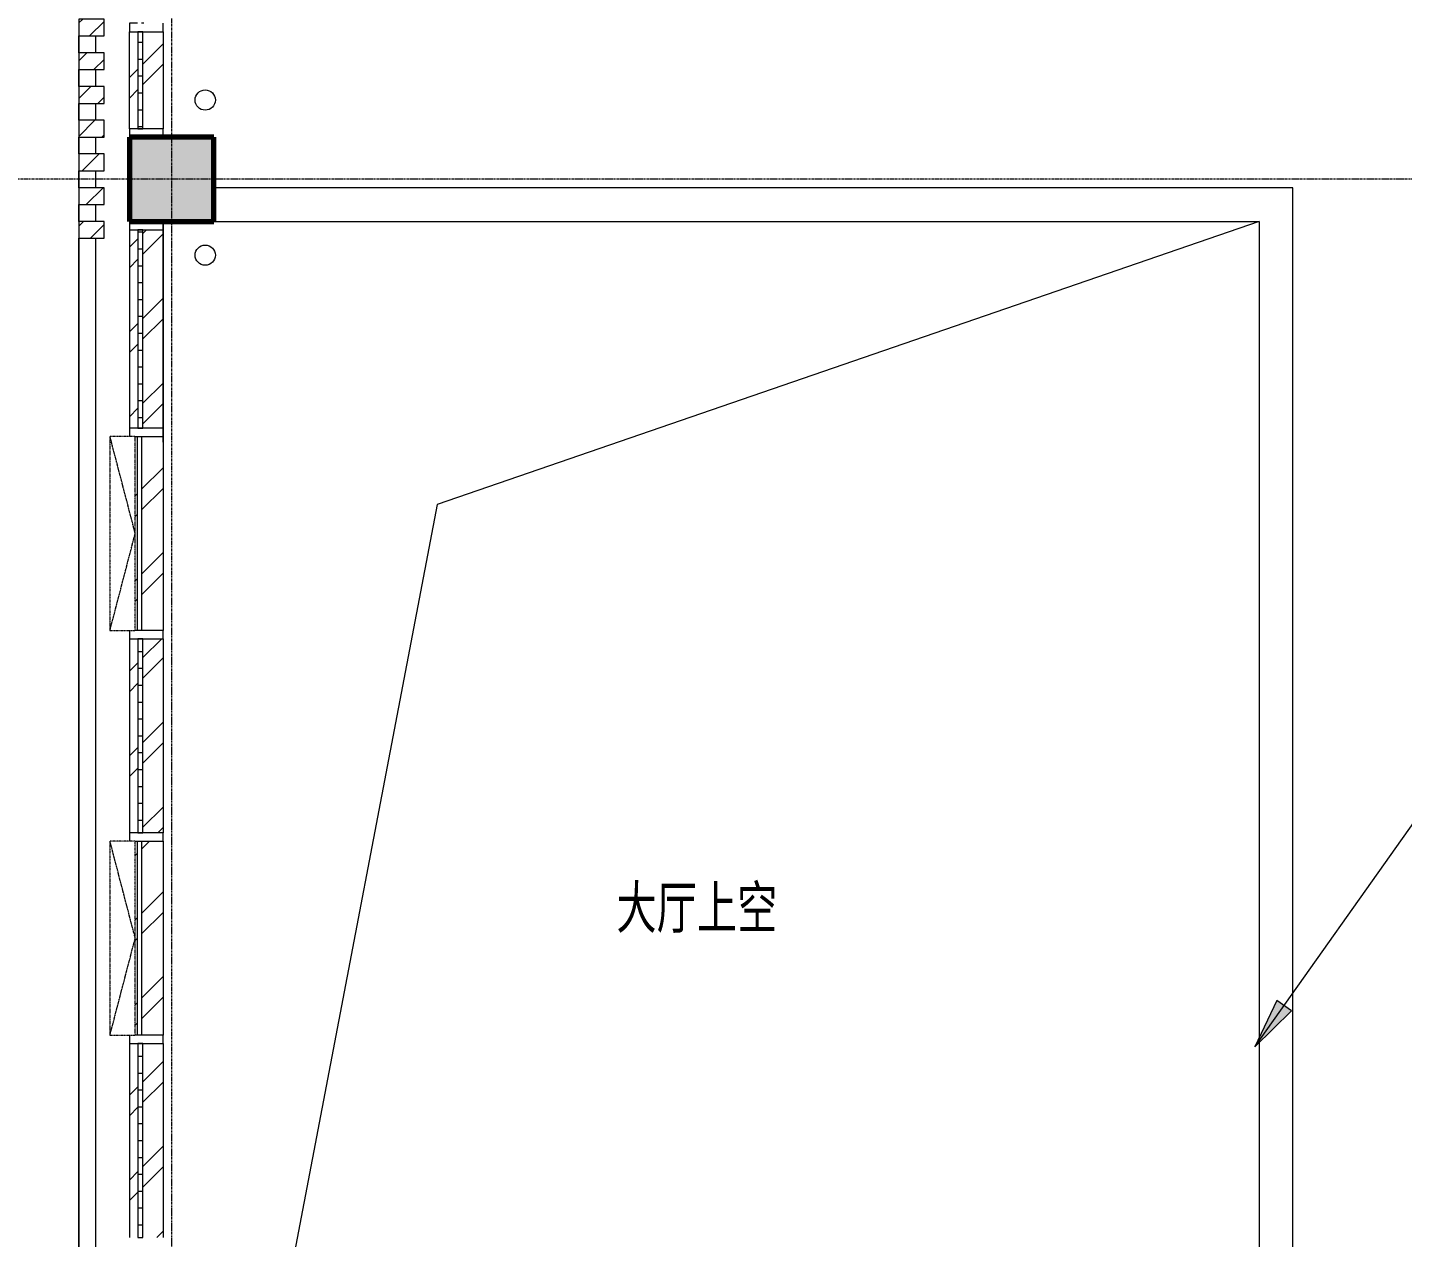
# Model space of a CAD drawing. Header units: millimetres. Extents: x 147592 to 208617, y -27981 to 8299.
# Drawn here: x 155746 to 163900, y -14975 to -7800 of the extents above; entities that cross this region are included whole.
import ezdxf

# ---------------------------------------------------------------- set-up
doc = ezdxf.new("R2010")
doc.units = ezdxf.units.MM
doc.linetypes.add('TJ Dash', pattern=[1.6, 1, -0.6])
doc.linetypes.add('轴网线', pattern=[22.24, 12.7, -3.18, 3.18, -3.18])
for name, color, linetype, lineweight in [('A-DETL-____-OTLN', 7, 'Continuous', 5), ('A-DETL-GENF-OTLN', 7, 'Continuous', 5), ('A-GLAZ-CURT-MCUT', 7, 'Continuous', 5), ('A-GLAZ-CURT-OTLN', 7, 'Continuous', 5), ('A-GLAZ-CWMG-MCUT', 7, 'Continuous', 13), ('A-GLAZ-CWMG-OTLN', 7, 'Continuous', 5), ('A-WALL-____-MCUT', 7, 'Continuous', 13), ('A-WALL-____-OTLN', 7, 'Continuous', 13), ('G-____-____-TEXT', 7, 'Continuous', 5), ('Q-SPCQ-____-OTLN', 7, 'Continuous', 5), ('S-GRID-____-OTLN', 7, 'Continuous', 5)]:
    doc.layers.add(name, color=color, linetype=linetype, lineweight=lineweight)
doc.layers.add('A-FLOR-____-OTLN', color=7, linetype='Continuous', lineweight=13, true_color=0x007f00)
doc.layers.add('A-GLAZ-____-OTLN', color=7, linetype='Continuous', lineweight=13, true_color=0x00007f)
doc.styles.add('仿宋_2', font='', dxfattribs={"width": 0.7, "height": 250})
doc.styles.get('仿宋_2').set_extended_font_data('FangSong')
pattern_1 = [(45, (0, 0), (-251.4472, 251.4472), []), (45, (0, 381), (-251.4472, 251.4472), [])]

# ---------------------------------------------------------------- blocks, each defined once
blk = doc.blocks.new('矩形竖梃 - 100_100mm 木色铝方通-V74-ELV_2F')
at = {"layer": 'A-GLAZ-CWMG-OTLN', "true_color": 0x515151}
h = blk.add_hatch(dxfattribs=at)
h.set_pattern_fill('FP_76', color=251, style=0, pattern_type=2)
h.set_pattern_definition([(45, (9000, -156050.01), (-70.71068, 70.71068), [])])
h.paths.add_polyline_path([(-50, 150), (50, 150), (50, 0), (-50, 0)], flags=0)
at = {"layer": 'A-GLAZ-CWMG-MCUT', "color": 251, "lineweight": 5, "true_color": 0x515151}
for p, q in [((-50, 150), (50, 150)), ((-50, 0), (-50, 150)), ((50, 150), (50, 0)), ((50, 0), (-50, 0))]:
    blk.add_line(p, q, dxfattribs=at)
blk = doc.blocks.new('矩形竖梃 - 100_100mm 木色铝方通-V75-ELV_2F')
at = {"layer": 'A-GLAZ-CWMG-OTLN', "true_color": 0x515151}
h = blk.add_hatch(dxfattribs=at)
h.set_pattern_fill('FP_77', color=251, style=0, pattern_type=2)
h.set_pattern_definition([(45, (8800, -156050.01), (-70.71068, 70.71068), [])])
h.paths.add_polyline_path([(-50, 150), (50, 150), (50, 0), (-50, 0)], flags=0)
at = {"layer": 'A-GLAZ-CWMG-MCUT', "color": 251, "lineweight": 5, "true_color": 0x515151}
for p, q in [((-50, 150), (50, 150)), ((-50, 0), (-50, 150)), ((50, 150), (50, 0)), ((50, 0), (-50, 0))]:
    blk.add_line(p, q, dxfattribs=at)
blk = doc.blocks.new('矩形竖梃 - 100_100mm 木色铝方通-V76-ELV_2F')
at = {"layer": 'A-GLAZ-CWMG-OTLN', "true_color": 0x515151}
h = blk.add_hatch(dxfattribs=at)
h.set_pattern_fill('FP_78', color=251, style=0, pattern_type=2)
h.set_pattern_definition([(45, (8600, -156050.01), (-70.71068, 70.71068), [])])
h.paths.add_polyline_path([(-50, 150), (50, 150), (50, 0), (-50, 0)], flags=0)
at = {"layer": 'A-GLAZ-CWMG-MCUT', "color": 251, "lineweight": 5, "true_color": 0x515151}
for p, q in [((-50, 150), (50, 150)), ((-50, 0), (-50, 150)), ((50, 150), (50, 0)), ((50, 0), (-50, 0))]:
    blk.add_line(p, q, dxfattribs=at)
blk = doc.blocks.new('矩形竖梃 - 100_100mm 木色铝方通-V77-ELV_2F')
at = {"layer": 'A-GLAZ-CWMG-OTLN', "true_color": 0x515151}
h = blk.add_hatch(dxfattribs=at)
h.set_pattern_fill('FP_79', color=251, style=0, pattern_type=2)
h.set_pattern_definition([(45, (8400, -156050.01), (-70.71068, 70.71068), [])])
h.paths.add_polyline_path([(-50, 150), (50, 150), (50, 0), (-50, 0)], flags=0)
at = {"layer": 'A-GLAZ-CWMG-MCUT', "color": 251, "lineweight": 5, "true_color": 0x515151}
for p, q in [((-50, 150), (50, 150)), ((-50, 0), (-50, 150)), ((50, 150), (50, 0)), ((50, 0), (-50, 0))]:
    blk.add_line(p, q, dxfattribs=at)
blk = doc.blocks.new('矩形竖梃 - 100_100mm 木色铝方通-V78-ELV_2F')
at = {"layer": 'A-GLAZ-CWMG-OTLN', "true_color": 0x515151}
h = blk.add_hatch(dxfattribs=at)
h.set_pattern_fill('FP_80', color=251, style=0, pattern_type=2)
h.set_pattern_definition([(45, (8200, -156050.01), (-70.71068, 70.71068), [])])
h.paths.add_polyline_path([(-50, 150), (50, 150), (50, 0), (-50, 0)], flags=0)
at = {"layer": 'A-GLAZ-CWMG-MCUT', "color": 251, "lineweight": 5, "true_color": 0x515151}
for p, q in [((-50, 150), (50, 150)), ((-50, 0), (-50, 150)), ((50, 150), (50, 0)), ((50, 0), (-50, 0))]:
    blk.add_line(p, q, dxfattribs=at)
blk = doc.blocks.new('矩形竖梃 - 100_100mm 木色铝方通-V79-ELV_2F')
at = {"layer": 'A-GLAZ-CWMG-OTLN', "true_color": 0x515151}
h = blk.add_hatch(dxfattribs=at)
h.set_pattern_fill('FP_81', color=251, style=0, pattern_type=2)
h.set_pattern_definition([(45, (8000, -156050.01), (-70.71068, 70.71068), [])])
h.paths.add_polyline_path([(-50, 150), (50, 150), (50, 0), (-50, 0)], flags=0)
at = {"layer": 'A-GLAZ-CWMG-MCUT', "color": 251, "lineweight": 5, "true_color": 0x515151}
for p, q in [((-50, 150), (50, 150)), ((-50, 0), (-50, 150)), ((50, 150), (50, 0)), ((50, 0), (-50, 0))]:
    blk.add_line(p, q, dxfattribs=at)
blk = doc.blocks.new('矩形竖梃 - 100_100mm 木色铝方通-V80-ELV_2F')
at = {"layer": 'A-GLAZ-CWMG-OTLN', "true_color": 0x515151}
h = blk.add_hatch(dxfattribs=at)
h.set_pattern_fill('FP_82', color=251, style=0, pattern_type=2)
h.set_pattern_definition([(45, (7800, -156050.01), (-70.71068, 70.71068), [])])
h.paths.add_polyline_path([(-50, 150), (50, 150), (50, 0), (-50, 0)], flags=0)
at = {"layer": 'A-GLAZ-CWMG-MCUT', "color": 251, "lineweight": 5, "true_color": 0x515151}
for p, q in [((-50, 150), (50, 150)), ((-50, 0), (-50, 150)), ((50, 150), (50, 0)), ((50, 0), (-50, 0))]:
    blk.add_line(p, q, dxfattribs=at)
blk = doc.blocks.new('系统嵌板 - TJ玻璃_30-2184384-ELV_2F')
at = {"layer": 'A-GLAZ-CURT-OTLN', "true_color": 0x515151}
h = blk.add_hatch(dxfattribs=at)
h.set_pattern_fill('FP_124', color=251, style=0, pattern_type=2)
h.set_pattern_definition([(270, (14400, 156350.01), (100, 6e-15), [])])
h.paths.add_polyline_path([(-575, -80), (575, -80), (575, -50), (-575, -50)], flags=0)
at = {"layer": 'A-GLAZ-CURT-MCUT', "color": 251, "true_color": 0x515151}
for p, q in [((575, -50), (-575, -50)), ((-575, -50), (-575, -80)), ((-575, -80), (575, -80)), ((575, -80), (575, -50))]:
    blk.add_line(p, q, dxfattribs=at)
blk = doc.blocks.new('窗嵌板_50-70系列上悬铝窗-zx - 50 系列-2680887-ELV_2F')
at = {"layer": 'A-GLAZ-____-OTLN', "color": 251, "linetype": 'TJ Dash', "lineweight": 5, "true_color": 0x515151}
for p, q in [((575, 115), (-575, 115)), ((-575, 115), (-575, -35)), ((-575, 115), (0, -34.8)), ((0, -34.8), (575, 115)), ((575, -35), (575, 115)), ((-575, -35), (575, -35))]:
    blk.add_line(p, q, dxfattribs=at)
at = {"layer": 'A-GLAZ-____-OTLN', "color": 251, "lineweight": 5, "true_color": 0x515151}
for p, q in [((-575, -72.5), (-575, -47.5)), ((-575, -47.5), (575, -47.5)), ((575, -72.5), (-575, -72.5)), ((575, -47.5), (575, -72.5))]:
    blk.add_line(p, q, dxfattribs=at)
blk = doc.blocks.new('系统嵌板 - TJ玻璃_30-V123-ELV_2F')
at = {"layer": 'A-GLAZ-CURT-OTLN', "true_color": 0x515151}
h = blk.add_hatch(dxfattribs=at)
h.set_pattern_fill('FP_125', color=251, style=0, pattern_type=2)
h.set_pattern_definition([(270, (12000, 156350.01), (100, 6e-15), [])])
h.paths.add_polyline_path([(-575, -80), (575, -80), (575, -50), (-575, -50)], flags=0)
at = {"layer": 'A-GLAZ-CURT-MCUT', "color": 251, "true_color": 0x515151}
for p, q in [((575, -50), (-575, -50)), ((-575, -50), (-575, -80)), ((-575, -80), (575, -80)), ((575, -80), (575, -50))]:
    blk.add_line(p, q, dxfattribs=at)
blk = doc.blocks.new('系统嵌板 - TJ玻璃_30-2184385-ELV_2F')
at = {"layer": 'A-GLAZ-CURT-OTLN', "true_color": 0x515151}
h = blk.add_hatch(dxfattribs=at)
h.set_pattern_fill('FP_126', color=251, style=0, pattern_type=2)
h.set_pattern_definition([(270, (9587.5, 156350.01), (100, 6e-15), [])])
h.paths.add_polyline_path([(-587.5, -80), (587.5, -80), (587.5, -50), (-587.5, -50)], flags=0)
at = {"layer": 'A-GLAZ-CURT-MCUT', "color": 251, "true_color": 0x515151}
for p, q in [((587.5, -50), (-587.5, -50)), ((-587.5, -50), (-587.5, -80)), ((-587.5, -80), (587.5, -80)), ((587.5, -80), (587.5, -50))]:
    blk.add_line(p, q, dxfattribs=at)
blk = doc.blocks.new('矩形竖梃 - 50_200mm 长方形-V125-ELV_2F')
at = {"layer": 'A-GLAZ-CWMG-OTLN', "true_color": 0x8b8b8b}
h = blk.add_hatch(dxfattribs=at)
h.set_pattern_fill('FP_121', color=252, style=0, pattern_type=2)
h.set_pattern_definition(pattern_1)
h.paths.add_polyline_path([(156550, -14975), (156550, -13825), (156430, -13825), (156430, -14975)], flags=0)
h.paths.add_polyline_path([(156400, -14975), (156400, -13825), (156350, -13825), (156350, -14975)], flags=0)
at = {"layer": 'A-GLAZ-CWMG-OTLN', "color": 251, "true_color": 0x515151}
for p, q in [((156350, -13825), (156350, -14975)), ((156550, -13825), (156550, -14975))]:
    blk.add_line(p, q, dxfattribs=at)
blk = doc.blocks.new('矩形竖梃 - 50_200mm 长方形-V126-ELV_2F')
at = {"layer": 'A-GLAZ-CWMG-OTLN', "true_color": 0x8b8b8b}
h = blk.add_hatch(dxfattribs=at)
h.set_pattern_fill('FP_121', color=252, style=0, pattern_type=2)
h.set_pattern_definition(pattern_1)
h.paths.add_polyline_path([(156397.5, -13775), (156397.5, -12625), (156385, -12625), (156385, -13775)], flags=0)
h.paths.add_polyline_path([(156550, -13775), (156550, -12625), (156422.5, -12625), (156422.5, -13775)], flags=0)
at = {"layer": 'A-GLAZ-CWMG-OTLN', "color": 251, "true_color": 0x515151}
blk.add_line((156550, -12625), (156550, -13775), dxfattribs=at)
blk = doc.blocks.new('矩形竖梃 - 50_200mm 长方形-V127-ELV_2F')
at = {"layer": 'A-GLAZ-CWMG-OTLN', "true_color": 0x8b8b8b}
h = blk.add_hatch(dxfattribs=at)
h.set_pattern_fill('FP_121', color=252, style=0, pattern_type=2)
h.set_pattern_definition(pattern_1)
h.paths.add_polyline_path([(156400, -12575), (156400, -11425), (156350, -11425), (156350, -12575)], flags=0)
h.paths.add_polyline_path([(156550, -12575), (156550, -11425), (156430, -11425), (156430, -12575)], flags=0)
at = {"layer": 'A-GLAZ-CWMG-OTLN', "color": 251, "true_color": 0x515151}
for p, q in [((156350, -11425), (156350, -12575)), ((156550, -11425), (156550, -12575))]:
    blk.add_line(p, q, dxfattribs=at)
blk = doc.blocks.new('矩形竖梃 - 50_200mm 长方形-V128-ELV_2F')
at = {"layer": 'A-GLAZ-CWMG-OTLN', "true_color": 0x8b8b8b}
h = blk.add_hatch(dxfattribs=at)
h.set_pattern_fill('FP_121', color=252, style=0, pattern_type=2)
h.set_pattern_definition(pattern_1)
h.paths.add_polyline_path([(156397.5, -11375), (156397.5, -10225), (156385, -10225), (156385, -11375)], flags=0)
h.paths.add_polyline_path([(156550, -11375), (156550, -10225), (156422.5, -10225), (156422.5, -11375)], flags=0)
at = {"layer": 'A-GLAZ-CWMG-OTLN', "color": 251, "true_color": 0x515151}
blk.add_line((156550, -10225), (156550, -11375), dxfattribs=at)
blk = doc.blocks.new('矩形竖梃 - 50_200mm 长方形-1419924-ELV_2F')
at = {"layer": 'A-GLAZ-CWMG-OTLN', "true_color": 0x8b8b8b}
h = blk.add_hatch(dxfattribs=at)
h.set_pattern_fill('FP_121', color=252, style=0, pattern_type=2)
h.set_pattern_definition(pattern_1)
h.paths.add_polyline_path([(156400, -10175), (156400, -9000), (156350, -9000), (156350, -10175)], flags=0)
h.paths.add_polyline_path([(156550, -10175), (156550, -9000), (156430, -9000), (156430, -10175)], flags=0)
at = {"layer": 'A-GLAZ-CWMG-OTLN', "color": 251, "true_color": 0x515151}
for p, q in [((156350, -9000), (156350, -10175)), ((156550, -9000), (156550, -10175))]:
    blk.add_line(p, q, dxfattribs=at)
blk = doc.blocks.new('矩形竖梃 - 50_200mm 长方形-2899915-ELV_2F')
at = {"layer": 'A-GLAZ-CWMG-MCUT', "color": 251, "lineweight": 5, "true_color": 0x515151}
for p, q in [((-50, 200), (0, 200)), ((-50, 0), (-50, 200)), ((0, 0), (-50, 0))]:
    blk.add_line(p, q, dxfattribs=at)
blk = doc.blocks.new('矩形竖梃 - 50_200mm 长方形-2252489-ELV_2F')
at = {"layer": 'A-GLAZ-CWMG-MCUT', "color": 251, "lineweight": 5, "true_color": 0x515151}
for p, q in [((-25, 200), (25, 200)), ((-25, 0), (-25, 200)), ((25, 200), (25, 72.5)), ((25, 0), (-25, 0)), ((25, 47.5), (25, 35))]:
    blk.add_line(p, q, dxfattribs=at)
blk = doc.blocks.new('矩形竖梃 - 50_200mm 长方形-V130-ELV_2F')
at = {"layer": 'A-GLAZ-CWMG-MCUT', "color": 251, "lineweight": 5, "true_color": 0x515151}
for p, q in [((-25, 200), (25, 200)), ((-25, 72.5), (-25, 200)), ((25, 200), (25, 0)), ((-25, 35), (-25, 47.5)), ((25, 0), (-25, 0))]:
    blk.add_line(p, q, dxfattribs=at)
blk = doc.blocks.new('系统嵌板 - TJ玻璃_30-2184601-ELV_2F')
at = {"layer": 'A-GLAZ-CURT-OTLN', "true_color": 0x515151}
h = blk.add_hatch(dxfattribs=at)
h.set_pattern_fill('FP_127', color=251, style=0, pattern_type=2)
h.set_pattern_definition([(270, (8112.5, 156350.01), (100, 6e-15), [])])
h.paths.add_polyline_path([(-287.5, -80), (287.5, -80), (287.5, -50), (-287.5, -50)], flags=0)
at = {"layer": 'A-GLAZ-CURT-MCUT', "color": 251, "true_color": 0x515151}
for p, q in [((287.5, -50), (-287.5, -50)), ((-287.5, -50), (-287.5, -80)), ((-287.5, -80), (287.5, -80)), ((287.5, -80), (287.5, -50))]:
    blk.add_line(p, q, dxfattribs=at)
blk = doc.blocks.new('矩形竖梃 - 50_200mm 长方形-1277902-ELV_2F')
at = {"layer": 'A-GLAZ-CWMG-OTLN', "true_color": 0x8b8b8b}
h = blk.add_hatch(dxfattribs=at)
h.set_pattern_fill('FP_121', color=252, style=0, pattern_type=2)
h.set_pattern_definition(pattern_1)
h.paths.add_polyline_path([(156400, -8400), (156400, -7825), (156350, -7825), (156350, -8400)], flags=0)
h.paths.add_polyline_path([(156550, -8400), (156550, -7825), (156430, -7825), (156430, -8400)], flags=0)
at = {"layer": 'A-GLAZ-CWMG-OTLN', "color": 251, "true_color": 0x515151}
blk.add_line((156550, -7825), (156550, -8400), dxfattribs=at)
blk = doc.blocks.new('矩形竖梃 - 50_200mm 长方形-V140-ELV_2F')
at = {"layer": 'A-GLAZ-CWMG-MCUT', "color": 251, "lineweight": 5, "true_color": 0x515151}
for p, q in [((0, 200), (-50, 200)), ((-50, 200), (-50, 0)), ((-50, 0), (0, 0))]:
    blk.add_line(p, q, dxfattribs=at)
blk = doc.blocks.new('矩形竖梃 - 50_200mm 长方形-V141-ELV_2F')
at = {"layer": 'A-GLAZ-CWMG-MCUT', "color": 251, "lineweight": 5, "true_color": 0x515151}
for p, q in [((-25, 200), (25, 200)), ((-25, 0), (-25, 200)), ((25, 85), (25, 72.5)), ((25, 0), (-25, 0)), ((25, 47.5), (25, 0))]:
    blk.add_line(p, q, dxfattribs=at)
blk = doc.blocks.new('雨水管 2d - 地漏 R50-1793327-ELV_2F')
at = {"layer": 'Q-SPCQ-____-OTLN', "color": 251, "true_color": 0x515151}
blk.add_circle((0, 0), 60, dxfattribs=at)
blk = doc.blocks.new('YXQH_AR_B9-20_rvt-1-ELV_2F')
at = {"layer": 'A-DETL-GENF-OTLN', "true_color": 0xa1a1a1}
h = blk.add_hatch(dxfattribs=at)
h.set_pattern_fill('FP_177', color=253, style=0, pattern_type=2)
h.set_pattern_definition([(7.754, (-466.58, -204.02), (12.15805, 332.8942), [3.353, -1548.768]), (7.754, (776.34, 218.05), (12.15805, 332.8942), [3.353, -1548.768]), (9.74, (363.8, 116.2), (0.0001, 1266.291), [3.353, -588.363]), (9.74, (339.6, 204.2), (0.0001, 1266.291), [3.353, -588.363]), (68.882, (225.66, -61.6), (-140.1373, 1041.8589), [3.353, -1089.337]), (68.882, (129, -106.5), (-140.1373, 1041.8589), [3.353, -1089.337]), (56.297, (-51.2, 131.2), (-734.4827, 622.8598), [3.353, -470.742]), (56.297, (137.8, 331.9), (-734.4827, 622.8598), [3.353, -470.742]), (137.416, (187.59, 94.08), (-3935.054568, 3543.459496), [73.913, -9804.313]), (8.512, (90.05, 79.41), (3117.572636, 564.982686), [98.632, -5356.38]), (236.294, (133.21, 144.14), (-4467.173774, -6768.804336), [77.802, -13192.636]), (128.267, (122.16, 220.01), (-6131.736673, 7665.37486), [53.462, -17810.517]), (9.74, (48.62, 207.58), (3069.14795, 643.06413), [74.582, -10350.37]), (233.414, (89.018, 261.96), (-20834.0959632, -28103.0884394), [67.74, -56173.655]), (67.8, (40.48, -52.28), (439.74679, 1441.63531), [50.851, -3807.912]), (307.846, (0, 0), (856.01581, -814.9391), [66.124, -2950.443]), (45, (0, 0), (-176.7767, 176.7767), []), (355, (0, 0), (578.509, 689.44), [60, -660]), (7.754, (0, 0), (12.15805, 332.8942), [3.353, -1548.768]), (7.754, (517.27, 396.9), (12.15805, 332.8942), [3.353, -1548.768]), (7.754, (1048.8, 804.78), (12.15805, 332.8942), [3.353, -1548.768]), (9.74, (-323, 0), (0.0001, 1266.291), [3.353, -588.363]), (9.74, (-83.4, -219.6), (0.0001, 1266.291), [3.353, -588.363]), (9.74, (298.5, -569.5), (0.0001, 1266.291), [3.353, -588.363]), (68.882, (645.7, -553.4), (-140.1373, 1041.8589), [3.353, -1089.337]), (68.882, (-12.15, -134.3), (-140.1373, 1041.8589), [3.353, -1089.337]), (68.882, (-223, 0), (-140.1373, 1041.8589), [3.353, -1089.337]), (56.297, (0, 0), (-734.4827, 622.8598), [3.353, -470.742]), (56.297, (378.7, 49.9), (-734.4827, 622.8598), [3.353, -470.742]), (56.297, (1010.3, 133), (-734.4827, 622.8598), [3.353, -470.742])])
h.paths.add_polyline_path([(182450, -17650), (182950, -17650), (182950, -17150), (182450, -17150)], flags=0)
h.paths.add_polyline_path([(165000, -17650), (165600, -17650), (165600, -17050), (165000, -17050)], flags=0)
h.paths.add_polyline_path([(191650, -17650), (191650, -17150), (191150, -17150), (191150, -17650)], flags=0)
h.paths.add_polyline_path([(156950, -17650), (156950, -17050), (156350, -17050), (156350, -17650)], flags=0)
h.paths.add_polyline_path([(174300, -17650), (174300, -17050), (173700, -17050), (173700, -17650), (173792.3, -17650)], flags=0)
h.paths.add_polyline_path([(171250, -9250), (171250, -8750), (170750, -8750), (170750, -9250)], flags=0)
h.paths.add_polyline_path([(176300, -9050), (176800, -9050), (176800, -8500), (176300, -8500)], flags=0)
h.paths.add_polyline_path([(165000, -9000), (165500, -9000), (165500, -8500), (165000, -8500)], flags=0)
h.paths.add_polyline_path([(191150, -8955), (191650, -8955), (191650, -8450), (191150, -8450)], flags=0)
h.paths.add_polyline_path([(182500, -8950), (183000, -8950), (183000, -8450), (182500, -8450)], flags=0)
h.paths.add_polyline_path([(156350, -8950), (156850, -8950), (156850, -8450), (156350, -8450)], flags=0)
h.paths.add_polyline_path([(182950, -7000), (182950, -6500), (182550, -6500), (182550, -7000)], flags=0)
h.paths.add_polyline_path([(168250, -1530), (168250, -1130), (168050, -1130), (168050, -1530)], flags=0)
h.paths.add_polyline_path([(171100, -1530), (171100, -1130), (170900, -1130), (170900, -1530)], flags=0)
h.paths.add_polyline_path([(173750, -1530), (173950, -1530), (173950, -1130), (173750, -1130)], flags=0)
h.paths.add_polyline_path([(176800, -350), (176800, 250), (176200, 250), (176200, -350), (176296.5, -350)], flags=0)
h.paths.add_polyline_path([(165000, -250), (165500, -250), (165500, 250), (165000, 250)], flags=0)
h.paths.add_polyline_path([(156850, -250), (156850, 250), (156350, 250), (156350, -250)], flags=0)
h.paths.add_polyline_path([(170900, -150), (171100, -150), (171100, 250), (170900, 250)], flags=0)
h.paths.add_polyline_path([(173950, -150), (173950, 250), (173750, 250), (173750, -150), (173792.3, -150)], flags=0)
h.paths.add_polyline_path([(168050, -150), (168250, -150), (168250, 250), (168050, 250)], flags=0)
at = {"layer": 'G-____-____-TEXT', "true_color": 0x444444}
blk.add_hatch(color=250, dxfattribs=at).paths.add_polyline_path([(163024.6, -13844.9), (163241.1, -13630.6), (163154.7, -13569.4)], flags=0)
at = {"layer": 'A-DETL-____-OTLN', "color": 160, "lineweight": 70, "true_color": 0x4444ff}
for p, q in [((156850, -8450), (156350, -8450)), ((156350, -8450), (156350, -8950)), ((156850, -8950), (156850, -8450)), ((156350, -8950), (156850, -8950))]:
    blk.add_line(p, q, dxfattribs=at)
at = {"layer": 'A-DETL-____-OTLN', "color": 250, "lineweight": 13, "true_color": 0x444444}
for p, q in [((163050, -8950), (158175, -10628.6)), ((158175, -10628.6), (156950, -17050))]:
    blk.add_line(p, q, dxfattribs=at)
at = {"layer": 'A-FLOR-____-OTLN', "color": 8, "lineweight": 5, "true_color": 0x7f7f7f}
for p, q in [((156350, -8400), (156350, -7825)), ((156050, -7850), (156050, -7950)), ((156050, -8050), (156050, -8150)), ((156050, -8250), (156050, -8350)), ((156050, -8450), (156050, -8550)), ((156050, -8650), (156050, -8750)), ((156050, -8850), (156050, -8950)), ((156850, -8950), (163050, -8950)), ((163050, -8950), (163050, -17450)), ((156050, -9050), (156050, -17950))]:
    blk.add_line(p, q, dxfattribs=at)
at = {"layer": 'A-WALL-____-MCUT', "color": 251, "lineweight": 5, "true_color": 0x515151}
for p, q in [((163250, -8750), (156850, -8750)), ((163250, -8950), (163250, -8750)), ((156850, -8950), (163050, -8950)), ((163050, -8950), (163050, -17450)), ((163250, -17450), (163250, -8950))]:
    blk.add_line(p, q, dxfattribs=at)
at = {"layer": 'A-WALL-____-OTLN', "color": 251, "lineweight": 5, "true_color": 0x515151}
for p, q in [((156050, -7950), (156050, -7850)), ((156150, -7850), (156150, -7950)), ((156050, -8150), (156050, -8050)), ((156150, -8050), (156150, -8150)), ((156050, -8350), (156050, -8250)), ((156150, -8250), (156150, -8350)), ((156050, -8550), (156050, -8450)), ((156150, -8450), (156150, -8550)), ((156050, -8750), (156050, -8650)), ((156150, -8650), (156150, -8750)), ((156050, -8950), (156050, -8850)), ((156150, -8850), (156150, -8950)), ((156550, -10258.2), (156550, -8950)), ((156550, -8950), (156550, -10258.2)), ((156050, -17950), (156050, -9050)), ((156150, -9050), (156150, -17850))]:
    blk.add_line(p, q, dxfattribs=at)
at = {"layer": 'G-____-____-TEXT', "color": 250, "true_color": 0x444444}
for p, q in [((163024.6, -13844.9), (164010.4, -12452.1)), ((163154.7, -13569.4), (163024.6, -13844.9)), ((163241.1, -13630.6), (163154.7, -13569.4)), ((163024.6, -13844.9), (163241.1, -13630.6))]:
    blk.add_line(p, q, dxfattribs=at)
at = {"layer": 'S-GRID-____-OTLN', "color": 160, "linetype": '轴网线', "true_color": 0x4444ff}
for p, q in [((156600, 7499.5), (156600, -27181.2)), ((199020.5, -8700), (148525.8, -8700))]:
    blk.add_line(p, q, dxfattribs=at)
at = {"color": 251, "lineweight": 5, "true_color": 0x515151, "extrusion": (0, 0, -1)}
for name, p, rotation in [('矩形竖梃 - 100_100mm 木色铝方通-V80-ELV_2F', (-156050, -7800), 90.00000000000011), ('矩形竖梃 - 50_200mm 长方形-V141-ELV_2F', (-156350, -7800), 90), ('矩形竖梃 - 100_100mm 木色铝方通-V79-ELV_2F', (-156050, -8000), 90.00000000000011), ('矩形竖梃 - 100_100mm 木色铝方通-V78-ELV_2F', (-156050, -8200), 90.00000000000011), ('矩形竖梃 - 100_100mm 木色铝方通-V77-ELV_2F', (-156050, -8400), 90.00000000000011), ('矩形竖梃 - 100_100mm 木色铝方通-V76-ELV_2F', (-156050, -8600), 90.00000000000011), ('矩形竖梃 - 100_100mm 木色铝方通-V75-ELV_2F', (-156050, -8800), 90.00000000000011), ('矩形竖梃 - 100_100mm 木色铝方通-V74-ELV_2F', (-156050, -9000), 90.00000000000011), ('矩形竖梃 - 50_200mm 长方形-2899915-ELV_2F', (-156350, -8950), 90), ('矩形竖梃 - 50_200mm 长方形-V130-ELV_2F', (-156350, -10200), 90), ('矩形竖梃 - 50_200mm 长方形-2252489-ELV_2F', (-156350, -11400), 90), ('矩形竖梃 - 50_200mm 长方形-V130-ELV_2F', (-156350, -12600), 90), ('矩形竖梃 - 50_200mm 长方形-2252489-ELV_2F', (-156350, -13800), 90)]:
    blk.add_blockref(name, p, dxfattribs=dict(at, rotation=rotation))
at = {"color": 251, "lineweight": 5, "true_color": 0x515151}
for name, p in [('矩形竖梃 - 50_200mm 长方形-1277902-ELV_2F', (0, 0)), ('雨水管 2d - 地漏 R50-1793327-ELV_2F', (156800, -8230)), ('矩形竖梃 - 50_200mm 长方形-1419924-ELV_2F', (0, 0)), ('雨水管 2d - 地漏 R50-1793327-ELV_2F', (156800, -9150)), ('矩形竖梃 - 50_200mm 长方形-V128-ELV_2F', (0, 0)), ('矩形竖梃 - 50_200mm 长方形-V127-ELV_2F', (0, 0)), ('矩形竖梃 - 50_200mm 长方形-V126-ELV_2F', (0, 0)), ('矩形竖梃 - 50_200mm 长方形-V125-ELV_2F', (0, 0))]:
    blk.add_blockref(name, p, dxfattribs=at)
for name, p, rotation in [('系统嵌板 - TJ玻璃_30-2184601-ELV_2F', (156350, -8112.5), 90), ('矩形竖梃 - 50_200mm 长方形-V140-ELV_2F', (156350, -8450), 270), ('系统嵌板 - TJ玻璃_30-2184385-ELV_2F', (156350, -9587.5), 90), ('窗嵌板_50-70系列上悬铝窗-zx - 50 系列-2680887-ELV_2F', (156350, -10800), 90), ('系统嵌板 - TJ玻璃_30-V123-ELV_2F', (156350, -12000), 90), ('窗嵌板_50-70系列上悬铝窗-zx - 50 系列-2680887-ELV_2F', (156350, -13200), 90), ('系统嵌板 - TJ玻璃_30-2184384-ELV_2F', (156350, -14400), 90)]:
    blk.add_blockref(name, p, dxfattribs=dict(at, rotation=rotation))
at = {"layer": 'G-____-____-TEXT', "color": 250, "true_color": 0x444444, "insert": (159238.1, -12892.2), "char_height": 250, "width": 1257.046, "attachment_point": 1, "style": '仿宋_2'}
blk.add_mtext('大厅上空', dxfattribs=at)

msp = doc.modelspace()

# ---------------------------------------------------------------- block references
at = {"lineweight": 5}
msp.add_blockref('YXQH_AR_B9-20_rvt-1-ELV_2F', (0, 0), dxfattribs=at)

doc.saveas('drawing.dxf')
